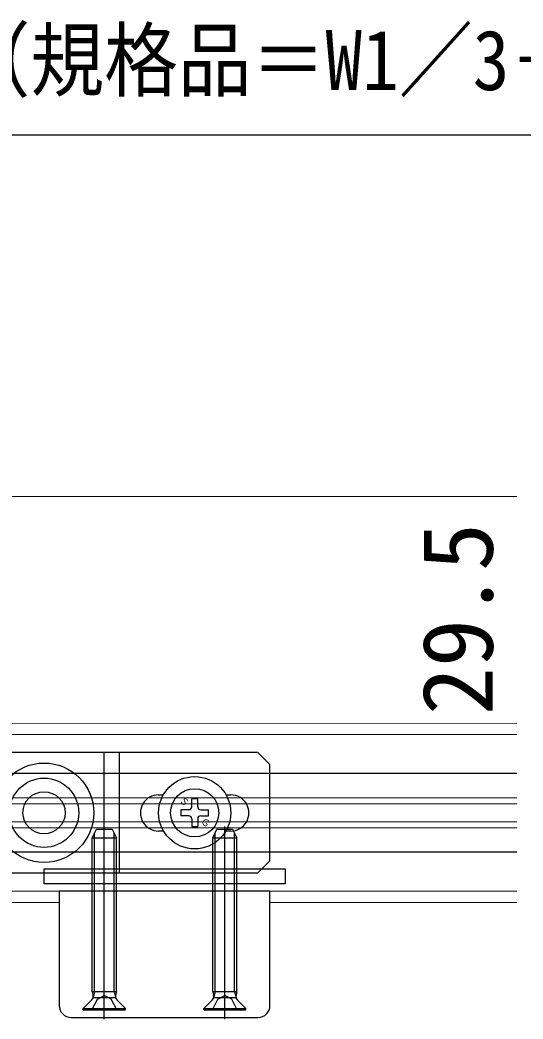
# Model space of a CAD drawing. Units: millimetres, scale not verified. Extents: x -700 to 700, y -1043 to 1038.
# Drawn here: x 142.5 to 226, y 239.9 to 405.8 of the extents above; entities that cross this region are included whole.
import ezdxf
from ezdxf.enums import TextEntityAlignment as Align

# ---------------------------------------------------------------- set-up
doc = ezdxf.new("R2010")
doc.units = ezdxf.units.MM
doc.header["$LTSCALE"] = 6
doc.layers.add('0-4_YKK_12', color=2, linetype='Continuous', lineweight=18)
doc.layers.add('0-5_YKK_13', color=4, linetype='Continuous')
doc.layers.add('0-7_YKK_D', color=6, linetype='Continuous')
doc.styles.add('ＭＳ ゴシック', font='')
doc.styles.get('ＭＳ ゴシック').set_extended_font_data('MS Gothic')

msp = doc.modelspace()

# ---------------------------------------------------------------- linework, layer by layer
at = {"layer": '0-4_YKK_12'}
for p, q in [((43.5, 326.7), (225, 326.7)), ((106, 289.025), (225, 289.063)), ((140, 287.2), (225, 287.2)), ((134.5, 275.7), (225, 275.7)), ((134.5, 272.7), (225, 272.7)), ((225, 261.2), (140, 261.2)), ((149, 259.3), (140.762, 259.3)), ((225, 259.3), (184, 259.3))]:
    msp.add_line(p, q, dxfattribs=at)
msp.add_lwpolyline([(225, 271.7), (134.5, 271.7), (134.5, 276.7), (225, 276.7)], dxfattribs=at)
at = {"layer": '0-5_YKK_13'}
for p, q in [((181.993, 284.2), (133, 284.2)), ((156.5, 264.2), (156.5, 284.2)), ((159, 264.2), (159, 284.2)), ((225, 280.7), (140.5, 280.7)), ((165.5, 277.165), (166.283, 277.165)), ((176.716, 277.165), (177.5, 277.165)), ((171, 275.2), (171, 276.5)), ((172, 276.5), (171, 276.5)), ((172, 275.2), (172, 276.5)), ((172.5, 274.7), (173.8, 274.7)), ((170.5, 273.7), (169.2, 273.7)), ((172, 273.2), (172, 271.9)), ((154.5, 270.05), (155.2, 271.45)), ((154.879, 244.45), (154.879, 270.808)), ((155.2, 271.45), (157.8, 271.45)), ((157.8, 271.45), (158.5, 270.05)), ((158.121, 244.45), (158.121, 270.808)), ((166.324, 271.165), (165.5, 271.165)), ((174.5, 270.05), (175.2, 271.45)), ((174.879, 244.45), (174.879, 270.808)), ((175.2, 271.45), (177.8, 271.45)), ((176.5, 239.95), (176.5, 271.938)), ((177.5, 271.165), (176.675, 271.165)), ((177.8, 271.45), (178.5, 270.05)), ((178.121, 244.45), (178.121, 270.808)), ((154.5, 244.45), (154.5, 270.05)), ((154.5, 270.05), (158.5, 270.05)), ((158.5, 244.45), (158.5, 270.05)), ((174.5, 244.45), (174.5, 270.05)), ((174.5, 270.05), (178.5, 270.05)), ((178.5, 244.45), (178.5, 270.05)), ((140.5, 267.7), (225, 267.7)), ((156.5, 239.95), (156.5, 266.938)), ((182, 264.2), (184, 266.2)), ((108, 264.2), (182, 264.2)), ((149, 261.2), (149, 242.2)), ((184, 261.2), (149, 261.2)), ((184, 242.2), (184, 261.2)), ((154.879, 244.45), (154.64, 243.5)), ((157.645, 243.265), (156.5, 243.874)), ((158.121, 244.45), (158.36, 243.5)), ((158.5, 244.45), (158.36, 243.889)), ((174.879, 244.45), (174.64, 243.5)), ((177.645, 243.265), (176.5, 243.874)), ((178.121, 244.45), (178.36, 243.5)), ((178.5, 244.45), (178.36, 243.889)), ((153, 241.7), (154.43, 243.13)), ((158.375, 243.45), (154.625, 243.45)), ((158.55, 241.45), (157.645, 243.265)), ((173, 241.7), (174.43, 243.13)), ((178.375, 243.45), (174.625, 243.45)), ((178.55, 241.45), (177.645, 243.265)), ((153, 241.45), (153, 241.7)), ((153, 241.7), (160, 241.7)), ((153, 241.45), (160, 241.45)), ((173, 241.45), (173, 241.7)), ((173, 241.7), (180, 241.7)), ((173, 241.45), (180, 241.45)), ((151, 240.2), (182, 240.2))]:
    msp.add_line(p, q, dxfattribs=at)
for points in [[(184, 266.2), (184, 282.2), (182, 284.2)], [(170.5, 274.7), (169.2, 274.7), (169.2, 273.7)], [(172.5, 273.7), (173.8, 273.7), (173.8, 274.7)], [(171, 273.2), (171, 271.9), (172, 271.9)], [(154.45, 241.45), (155.355, 243.265), (156.5, 243.874)], [(158.5, 244.45), (154.5, 244.45), (154.64, 243.889)], [(174.45, 241.45), (175.355, 243.265), (176.5, 243.874)], [(178.5, 244.45), (174.5, 244.45), (174.64, 243.889)], [(160, 241.45), (160, 241.7), (158.57, 243.13)], [(180, 241.45), (180, 241.7), (178.57, 243.13)]]:
    msp.add_lwpolyline(points, dxfattribs=at)
msp.add_lwpolyline([(146.5, 264.9), (186.5, 264.9), (186.5, 262.4), (146.5, 262.4)], close=True, dxfattribs=at)
for centre, radius in [((146.498, 274.2), 8.25), ((146.498, 274.2), 5.75), ((171.5, 274.2), 6), ((146.498, 274.2), 3.5), ((171.5, 274.2), 4)]:
    msp.add_circle(centre, radius, dxfattribs=at)
for centre, radius, start, end in [((165.5, 274.165), 3, 90, 270.00003), ((177.5, 274.165), 3, 270.00003, 90.00006), ((170.5, 275.2), 0.5, 270, 0), ((172.5, 275.2), 0.5, 180, 270), ((170.5, 273.2), 0.5, 0, 90), ((172.5, 273.2), 0.5, 90, 180), ((153.864, 243.695), 0.8, 315, 14.03624), ((159.136, 243.695), 0.8, 165.96376, 225), ((173.864, 243.695), 0.8, 315, 14.03624), ((179.136, 243.695), 0.8, 165.96376, 225), ((151, 242.2), 2, 180, 270), ((182, 242.2), 2, 270, 0)]:
    msp.add_arc(centre, radius, start, end, dxfattribs=at)
at = {"layer": '0-7_YKK_D'}
msp.add_line((327, 386.7), (101, 386.7), dxfattribs=at)

# ---------------------------------------------------------------- texts
at = {"layer": '0-5_YKK_13', "style": 'ＭＳ ゴシック'}
for s, p in [('Ｓ', (168.626, 276.007)), ('Ｇ', (172.144, 272.496))]:
    msp.add_text(s, height=1.1, rotation=315, dxfattribs=at).set_placement(p, align=Align.BOTTOM_LEFT)
at = {"layer": '0-7_YKK_D', "style": 'ＭＳ ゴシック', "width": 0.9}
msp.add_text('SW2（規格品＝W1／3＋21）', height=9.971, dxfattribs=at).set_placement((113.677, 391.209), align=Align.BOTTOM_LEFT)
at = {"layer": '0-7_YKK_D', "style": 'ＭＳ ゴシック'}
msp.add_text('29.5', height=11.73, rotation=90, dxfattribs=at).set_placement((224.5, 290.407), align=Align.BOTTOM_LEFT)

doc.saveas('drawing.dxf')
